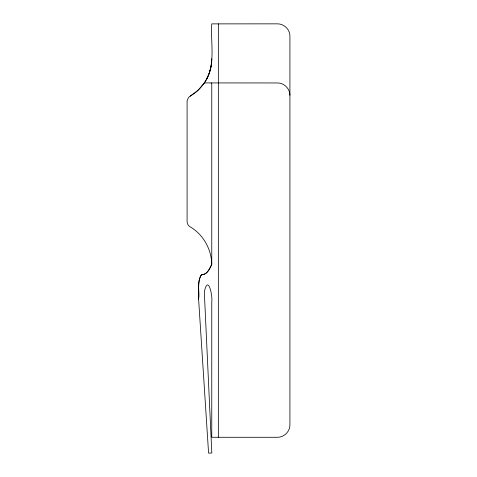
<?xml version="1.0" encoding="UTF-8"?>
<svg xmlns="http://www.w3.org/2000/svg" width="477" height="477" viewBox="0 0 477 477"><rect width="100%" height="100%" fill="white"/><g stroke="black" fill="none" stroke-linecap="round" stroke-linejoin="round"><path stroke-width="0.72" d="M198.605 299.192C199.112 291.411 197.478 282.783 200.805 275.485A2.361 2.361 0 0 1 202.105 274.633C207.608 274.478 209.683 268.378 211.764 264.294C211.454 248.916 202.958 234.034 189.5 226.444C188.016 225.275 187.139 223.439 187.085 221.549L187.085 101.5L187.3 99.902L188.892 97.135L198.027 90.338L204.377 82.909C216.319 65.79 210.369 43.139 211.764 23.88L277.572 23.85C284.012 23.814 289.742 29.294 289.915 35.739L289.915 424.941C289.956 431.548 284.179 437.326 277.572 437.284L211.764 437.284L211.764 301.923C212.82 295.901 208.05 273.679 204.311 292.031L211.818 453.001L208.58 453.15L198.605 299.192C199.762 291.53 196.536 281.484 201.527 274.859C207.209 274.627 209.725 268.748 211.764 264.294L211.764 83.624L211.132 82.962M211.627 62.004L211.716 60.692M211.764 58.754C211.854 71.842 205.521 84.453 195.349 92.592M211.144 65.886L211.579 62.66M211.055 66.53L209.218 73.357L206.535 79.355M190.174 96.151L194.819 93.051M204.377 82.909L277.572 82.962C284.179 82.92 289.956 88.692 289.915 95.299M218.347 23.85L218.347 437.284"/></g></svg>
